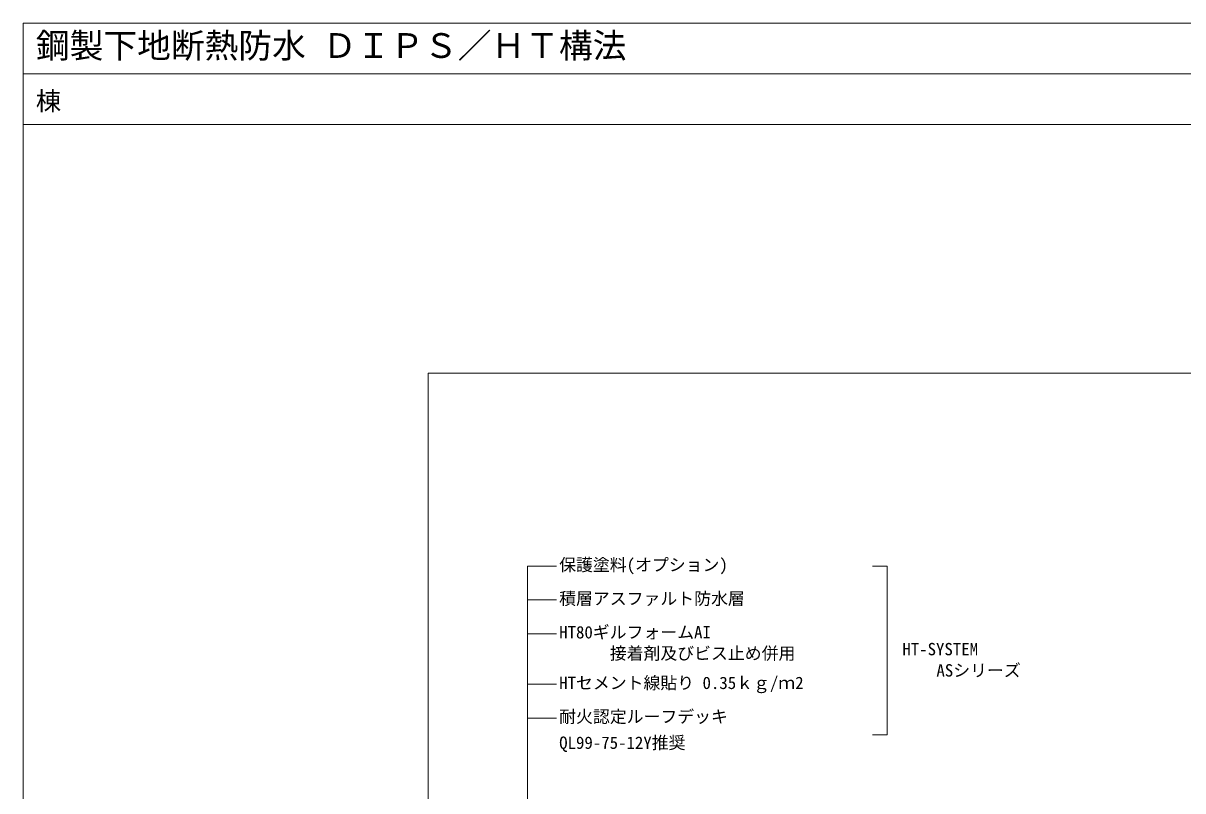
# Model space of a CAD drawing. Units: millimetres, scale not verified. Extents: x -1380 to 1380, y -955 to 955.
# Drawn here: x -1380 to -6, y 44 to 955 of the extents above; entities that cross this region are included whole.
import ezdxf
from ezdxf.enums import TextEntityAlignment as Align

# ---------------------------------------------------------------- set-up
doc = ezdxf.new("R2010")
doc.units = ezdxf.units.MM
doc.header["$LTSCALE"] = 3
for name, color, linetype, lineweight in [('0-0_0', 7, 'Continuous', 18), ('0-2_MOJI', 7, 'Continuous', 18), ('0-B_WAKU', 7, 'Continuous', 18)]:
    doc.layers.add(name, color=color, linetype=linetype, lineweight=lineweight)
doc.styles.add('ＭＳ ゴシック', font='')
doc.styles.get('ＭＳ ゴシック').set_extended_font_data('MS Gothic')

msp = doc.modelspace()

# ---------------------------------------------------------------- linework, layer by layer
at = {"layer": '0-0_0'}
msp.add_line((-1380.379, 894.928), (1379.621, 894.928), dxfattribs=at)
msp.add_lwpolyline([(-900.379, -660.072), (899.621, -660.072), (899.621, 539.928), (-900.379, 539.928)], close=True, dxfattribs=at)
at = {"layer": '0-2_MOJI'}
for p, q in [((-782.671, -126.731), (-782.671, 310.753)), ((-782.671, 310.753), (-748.095, 310.753)), ((-373.542, 310.753), (-356.254, 310.753)), ((-356.254, 110.753), (-356.254, 310.753)), ((-782.671, 270.753), (-748.095, 270.753)), ((-782.671, 230.753), (-748.095, 230.753)), ((-782.671, 170.753), (-748.095, 170.753)), ((-782.671, 130.753), (-748.095, 130.753)), ((-373.542, 110.753), (-356.254, 110.753))]:
    msp.add_line(p, q, dxfattribs=at)
at = {"layer": '0-B_WAKU'}
for points in [[(1379.621, 834.928), (-1380.379, 834.928), (-1380.379, 954.928), (1379.621, 954.928)], [(-1380.379, -955.072), (1379.621, -955.072), (1379.621, 954.928), (-1380.379, 954.928)]]:
    msp.add_lwpolyline(points, close=True, dxfattribs=at)

# ---------------------------------------------------------------- texts
at = {"layer": '0-2_MOJI', "style": 'ＭＳ ゴシック'}
for s, p in [('保護塗料(オプション)', (-745.095, 300.753)), ('積層アスファルト防水層', (-745.095, 260.753)), ('HT80ギルフォームAI', (-745.095, 220.753)), ('HT-SYSTEM', (-338.345, 200.753)), ('\u3000\u3000\u3000接着剤及びビス止め併用', (-745.095, 195.753)), ('ASシリーズ', (-297.978, 175.551)), ('HTセメント線貼り 0.35ｋｇ/ｍ2', (-745.095, 160.753)), ('耐火認定ルーフデッキ', (-745.095, 120.753)), ('QL99-75-12Y推奨', (-745.095, 89.765))]:
    msp.add_text(s, height=14.66, dxfattribs=at).set_placement(p, align=Align.BOTTOM_LEFT)
at = {"layer": '0-B_WAKU', "style": 'ＭＳ ゴシック'}
for s, height, p in [('鋼製下地断熱防水 ＤＩＰＳ／ＨＴ構法', 29.33, (-1365.379, 904.928)), ('棟', 21.99, (-1365.379, 844.928))]:
    msp.add_text(s, height=height, dxfattribs=at).set_placement(p, align=Align.BOTTOM_LEFT)

doc.saveas('drawing.dxf')
